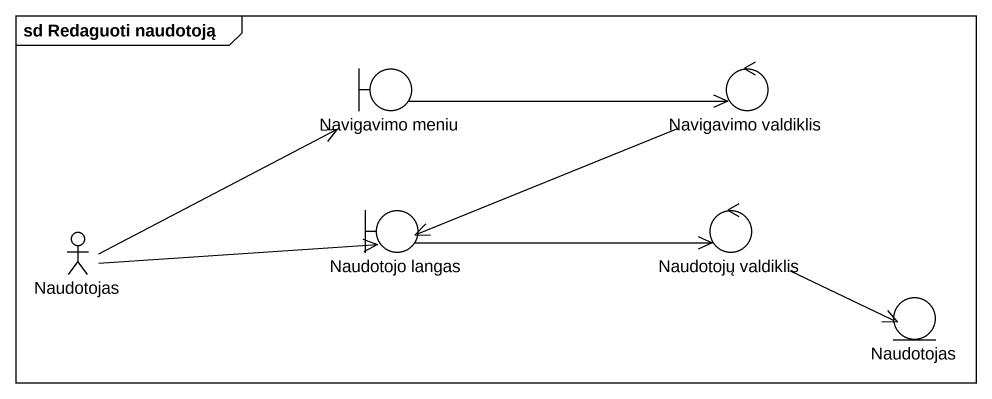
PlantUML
@startuml
mainframe sd Redaguoti naudotoją
boundary "Navigavimo meniu" as Navigavimo_meniu
control "Navigavimo valdiklis" as Navigavimo_valdiklis
boundary "Naudotojo langas" as Naudotojo_langas
control "Naudotojų valdiklis" as Naudotojų_valdiklis
actor Naudotojas
entity "Naudotojas" as Naudotojas_2
Navigavimo_meniu -right-> Navigavimo_valdiklis
Navigavimo_valdiklis -left-> Naudotojo_langas
Naudotojo_langas -right-> Naudotojų_valdiklis
Naudotojų_valdiklis -right-> Naudotojas_2
Naudotojas -right-> Navigavimo_meniu
Naudotojas -right-> Naudotojo_langas
@enduml
